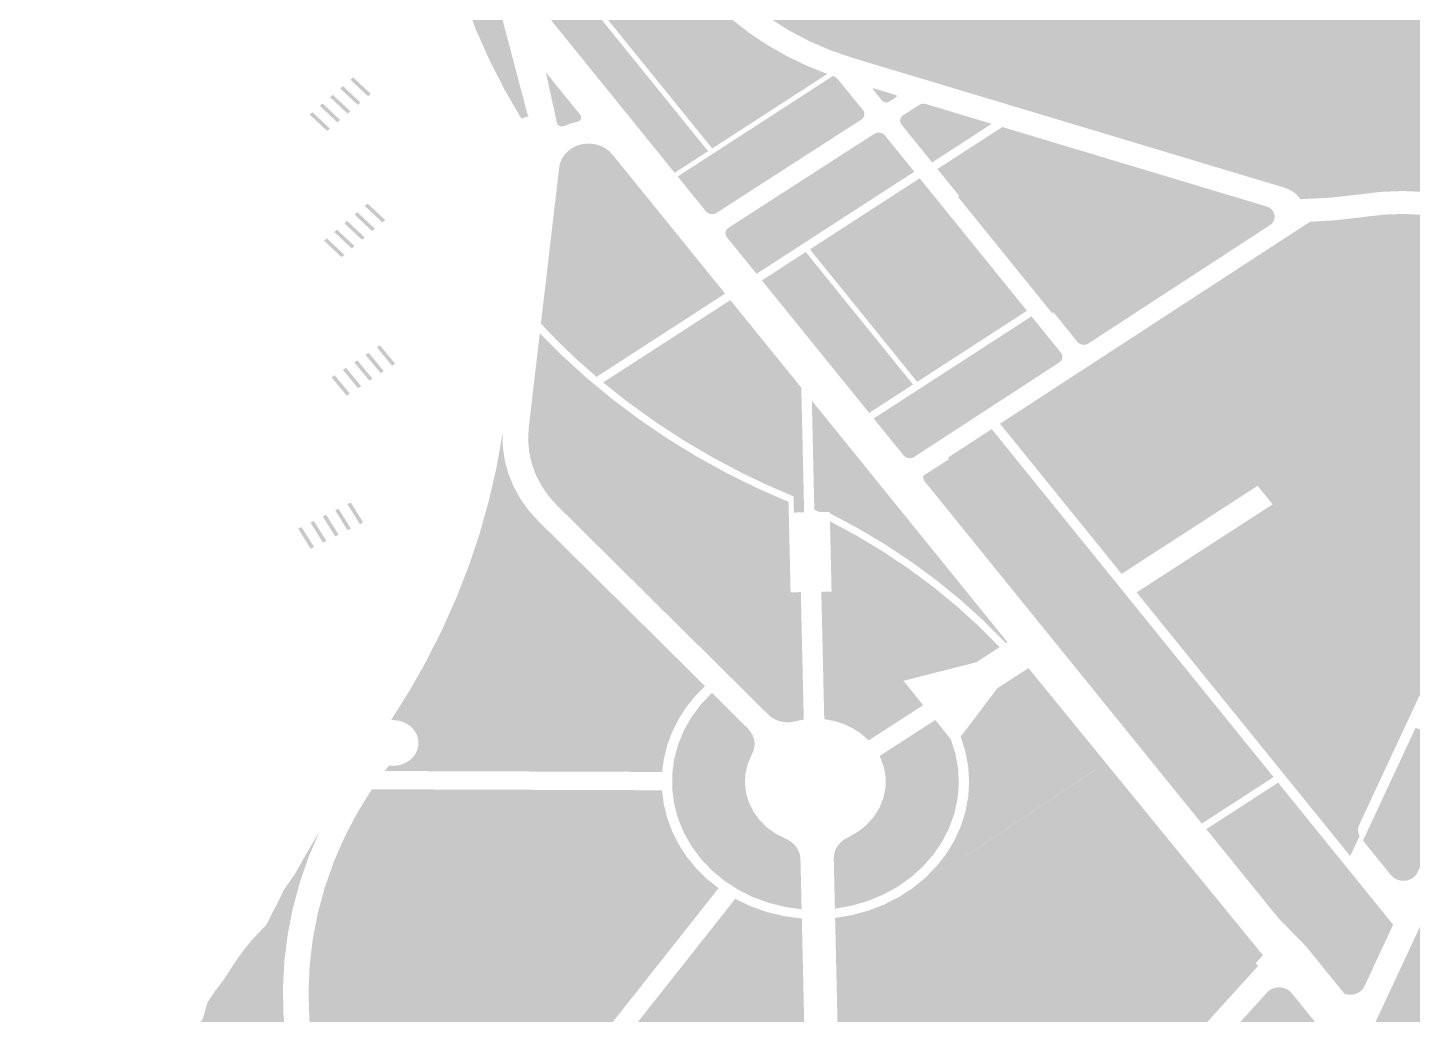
# Model space of a CAD drawing. Header units: inches. Extents: x 91.1916 to 91.2096, y 27.2156 to 27.2448.
# Drawn here: x 91.19458 to 91.20003, y 27.22575 to 27.22964 of the extents above; entities that cross this region are included whole.
import ezdxf

# ---------------------------------------------------------------- set-up
doc = ezdxf.new("R2010")
doc.units = ezdxf.units.IN
doc.header["$MEASUREMENT"] = 0

msp = doc.modelspace()

# ---------------------------------------------------------------- hatches: boundary and pattern name
for points in [[(91.1965519, 27.2292899), (91.1965231, 27.2292803), (91.196457, 27.2293935), (91.1963976, 27.2295097), (91.1963448, 27.2296284), (91.196299, 27.2297494), (91.1962602, 27.2298724), (91.1962285, 27.229997), (91.196204, 27.2301228), (91.1961868, 27.2302496), (91.1961871, 27.2303154), (91.1961803, 27.2303809), (91.1961665, 27.2304456), (91.1961459, 27.2305087), (91.1961186, 27.2305698), (91.1960849, 27.2306283), (91.1960471, 27.2306705), (91.1960141, 27.2307158), (91.1959864, 27.2307638), (91.1959642, 27.2308141), (91.1959478, 27.2308662), (91.1959373, 27.2309194), (91.1959294, 27.231007), (91.1959143, 27.2310939), (91.1958921, 27.2311796), (91.1958629, 27.2312636), (91.195827, 27.2313454), (91.1957844, 27.2314247), (91.1957355, 27.2315009), (91.1957142, 27.2315221), (91.195725, 27.2315354), (91.1958452, 27.231428), (91.195935, 27.2313582), (91.1959501, 27.2313472), (91.1960581, 27.2312747), (91.1960765, 27.2312635), (91.1960927, 27.2312498), (91.1961062, 27.231234), (91.1961168, 27.2312165), (91.1961241, 27.2311977), (91.1961279, 27.231178), (91.1964419, 27.2296947), (91.1965471, 27.2292968), (91.1965519, 27.2292899)], [(91.199578, 27.2291207), (91.1996334, 27.2291199), (91.1996886, 27.2291237), (91.1998503, 27.2291547), (91.200011, 27.2291894), (91.2000633, 27.2292097), (91.200114, 27.2292329), (91.2001629, 27.229259), (91.2002054, 27.2292782), (91.2002503, 27.2292922), (91.2002969, 27.229301), (91.2003443, 27.2293042), (91.2003549, 27.2293041), (91.200355, 27.2293041), (91.2003728, 27.2292977), (91.2004079, 27.2292783), (91.2004433, 27.2292607), (91.2004767, 27.2292396), (91.2004935, 27.2292276), (91.200517, 27.2292077), (91.2005383, 27.2291865), (91.2005619, 27.2291599), (91.2005853, 27.2291297), (91.200607, 27.2290957), (91.2006257, 27.2290636), (91.2006467, 27.2290251), (91.2006648, 27.2289909), (91.2006843, 27.2289555), (91.2007001, 27.2289274), (91.2007167, 27.2288974), (91.2007344, 27.2288661), (91.2007518, 27.2288366), (91.2007709, 27.2288052), (91.2007861, 27.2287786), (91.2007996, 27.2287553), (91.2008168, 27.2287248), (91.2008646, 27.228635), (91.200882, 27.2286049), (91.2009023, 27.2285724), (91.2009353, 27.2285105), (91.2009561, 27.228475), (91.2009758, 27.22844), (91.2009935, 27.2284088), (91.2010123, 27.2283682), (91.2010277, 27.2283282), (91.2010356, 27.2282945), (91.2010443, 27.2282632), (91.2010447, 27.2282512), (91.2010542, 27.2281956), (91.2010597, 27.2281611), (91.2010625, 27.2281181), (91.2010668, 27.2280691), (91.2010667, 27.2280156), (91.2010661, 27.2279695), (91.2010637, 27.2279293), (91.2010547, 27.2278843), (91.2010454, 27.2278481), (91.2010148, 27.2277918), (91.2010041, 27.227759), (91.2009879, 27.2277262), (91.2009787, 27.2276948), (91.2009474, 27.227607), (91.2009184, 27.2275395), (91.2008884, 27.2274715), (91.2008577, 27.227402), (91.2008281, 27.2273331), (91.2007938, 27.2272542), (91.2007638, 27.2271854), (91.2007333, 27.2271172), (91.2007041, 27.2270499), (91.2006769, 27.2269872), (91.2006577, 27.2269385), (91.2005959, 27.2267362), (91.2005902, 27.226711), (91.2005549, 27.2266134), (91.2005153, 27.2265178), (91.2004656, 27.2264059), (91.2004213, 27.2263028), (91.2003851, 27.2262161), (91.2003494, 27.2261242), (91.2003155, 27.2260133), (91.2002956, 27.225913), (91.2002701, 27.2257527), (91.2002513, 27.2256407), (91.2002346, 27.2255387), (91.2002156, 27.2254213), (91.2002088, 27.2252856), (91.1998973, 27.2256702), (91.1998919, 27.2256781), (91.1998882, 27.2256867), (91.1998861, 27.2256957), (91.1998858, 27.2257049), (91.1998873, 27.225714), (91.1998904, 27.2257228), (91.2008966, 27.2278802), (91.2009196, 27.2279537), (91.2009352, 27.2280287), (91.2009431, 27.2281046), (91.2009434, 27.2281808), (91.200936, 27.2282568), (91.2009211, 27.2283319), (91.2008987, 27.2284055), (91.2008689, 27.228477), (91.2008322, 27.2285458), (91.2007887, 27.2286113), (91.2007387, 27.2286732), (91.2006828, 27.2287308), (91.2006213, 27.2287836), (91.2005548, 27.2288313), (91.2004837, 27.2288735), (91.2004087, 27.2289099), (91.2003303, 27.22894), (91.2002493, 27.2289638), (91.2001662, 27.2289809), (91.2000817, 27.2289914), (91.1999964, 27.228995), (91.1999112, 27.2289917), (91.1998267, 27.2289817), (91.1997103, 27.2289686), (91.1995932, 27.2289627), (91.199584, 27.2289748), (91.1995729, 27.2289855), (91.1995602, 27.2289948), (91.1995462, 27.2290023), (91.1995311, 27.2290079), (91.1978278, 27.2295198), (91.1977415, 27.2295494), (91.1976583, 27.2295853), (91.1975786, 27.2296272), (91.1975032, 27.2296749), (91.1974324, 27.2297281), (91.1973669, 27.2297863), (91.197307, 27.2298492), (91.1972531, 27.2299163), (91.1972057, 27.2299872), (91.197165, 27.2300614), (91.1969336, 27.2305321), (91.1970113, 27.2305983), (91.1972574, 27.2300977), (91.19729, 27.2300376), (91.1973274, 27.2299799), (91.1973695, 27.2299247), (91.1974161, 27.2298726), (91.1974779, 27.2298138), (91.1975453, 27.2297602), (91.1976178, 27.2297122), (91.1976949, 27.2296702), (91.1977758, 27.2296345), (91.19786, 27.2296054), (91.1990111, 27.2292594), (91.1991305, 27.2292235), (91.1992416, 27.2291896), (91.1993544, 27.2291603), (91.1994685, 27.2291356), (91.1995228, 27.2291259), (91.199578, 27.2291207)], [(91.2007854, 27.2296743), (91.2008122, 27.2296263), (91.2008333, 27.2295884), (91.2008534, 27.2295516), (91.2008667, 27.2295285), (91.2008625, 27.2295289), (91.2008476, 27.2295343), (91.2008189, 27.2295516), (91.2007788, 27.2295735), (91.2007462, 27.2295977), (91.2006957, 27.2296292), (91.2006439, 27.2296559), (91.2006045, 27.2296701), (91.2005752, 27.2296684), (91.2005408, 27.229668), (91.2004489, 27.2296572), (91.200407, 27.2296421), (91.2003896, 27.229631), (91.2003742, 27.2296177), (91.200361, 27.2296026), (91.2003505, 27.229586), (91.2003427, 27.2295682), (91.2003287, 27.2295357), (91.2003225, 27.2295127), (91.200317, 27.2294889), (91.2003142, 27.2294311), (91.2003132, 27.2293978), (91.2003142, 27.2293874), (91.2003178, 27.2293691), (91.2003245, 27.2293515), (91.2003341, 27.2293351), (91.2003521, 27.2293092), (91.2003615, 27.229304), (91.200355, 27.2293041), (91.2003443, 27.2293042), (91.2002969, 27.229301), (91.2002503, 27.2292922), (91.2002054, 27.2292782), (91.2001629, 27.229259), (91.200114, 27.2292329), (91.2000633, 27.2292097), (91.200011, 27.2291894), (91.1998503, 27.2291547), (91.1996886, 27.2291237), (91.1996334, 27.2291199), (91.199578, 27.2291207), (91.1995228, 27.2291259), (91.1994685, 27.2291356), (91.1993544, 27.2291603), (91.1992416, 27.2291896), (91.1991305, 27.2292235), (91.1998939, 27.2302677), (91.1999187, 27.2302391), (91.1999483, 27.2302054), (91.1999808, 27.2301691), (91.2000146, 27.230132), (91.2000436, 27.2301), (91.2000755, 27.2300699), (91.2001063, 27.2300431), (91.2001497, 27.230011), (91.2001893, 27.2299854), (91.2002498, 27.2299542), (91.2002931, 27.2299358), (91.2003424, 27.2299139), (91.2004069, 27.2298901), (91.2004558, 27.2298731), (91.2005062, 27.2298563), (91.2005542, 27.2298409), (91.2006066, 27.2298225), (91.2006501, 27.2298023), (91.2006889, 27.2297794), (91.2007258, 27.2297475), (91.2007577, 27.2297132), (91.2007854, 27.2296743)], [(91.1977288, 27.2294564), (91.197275, 27.2291626), (91.1969789, 27.2295281), (91.1967921, 27.2297587), (91.1971161, 27.2299455), (91.1971536, 27.2298879), (91.197195, 27.2298324), (91.1972402, 27.2297793), (91.1972889, 27.2297287), (91.1973521, 27.2296716), (91.1974198, 27.2296188), (91.1974918, 27.2295706), (91.1975676, 27.2295273), (91.1976467, 27.2294892), (91.1977288, 27.2294564)], [(91.1969335, 27.2295535), (91.1970278, 27.229437), (91.1971344, 27.2293055), (91.1972587, 27.229152), (91.1971442, 27.2290779), (91.1970199, 27.2292314), (91.1969133, 27.2293629), (91.196819, 27.2294794), (91.1968018, 27.2294682), (91.1966383, 27.2296701), (91.1967751, 27.2297489), (91.1969335, 27.2295535)], [(91.1959292, 27.2293778), (91.1959181, 27.2293686), (91.1958489, 27.2294335), (91.19586, 27.2294426), (91.1959292, 27.2293778)], [(91.1966853, 27.2292494), (91.196682, 27.2292493), (91.1966786, 27.2292496), (91.1966754, 27.2292505), (91.1966723, 27.2292518), (91.1966696, 27.2292536), (91.1966672, 27.2292557), (91.1966652, 27.2292582), (91.1966638, 27.2292609), (91.1966629, 27.2292639), (91.1966194, 27.2294626), (91.1967543, 27.229296), (91.1967561, 27.2292935), (91.1967573, 27.2292908), (91.1967581, 27.2292878), (91.1967583, 27.2292849), (91.1967579, 27.2292819), (91.196757, 27.229279), (91.1967556, 27.2292763), (91.1967538, 27.2292739), (91.1967515, 27.2292717), (91.1967488, 27.2292699), (91.1967458, 27.2292686), (91.1967427, 27.2292676), (91.1967167, 27.2292608), (91.1966918, 27.2292512), (91.1966886, 27.2292501), (91.1966853, 27.2292494)], [(91.1971442, 27.2290779), (91.197127, 27.2290668), (91.1968018, 27.2294682), (91.196819, 27.2294794), (91.1969133, 27.2293629), (91.1970199, 27.2292314), (91.1971442, 27.2290779)], [(91.1978491, 27.2292963), (91.1977257, 27.2292164), (91.1977081, 27.2292381), (91.1976969, 27.2292519), (91.197532, 27.2291451), (91.197366, 27.2290377), (91.1973766, 27.2290245), (91.1973947, 27.2290022), (91.1972706, 27.2289218), (91.197156, 27.2290633), (91.1972801, 27.2291437), (91.1974461, 27.2292511), (91.1976111, 27.2293579), (91.1977345, 27.2294378), (91.1978491, 27.2292963)], [(91.1978623, 27.2292762), (91.1977407, 27.2291979), (91.1977257, 27.2292164), (91.1978491, 27.2292963), (91.1977345, 27.2294378), (91.197751, 27.2294485), (91.1977569, 27.2294458), (91.1977623, 27.2294424), (91.1977672, 27.2294384), (91.1977714, 27.2294338), (91.197869, 27.2293142), (91.1978715, 27.2293105), (91.1978734, 27.2293066), (91.1978745, 27.2293025), (91.1978749, 27.2292982), (91.1978745, 27.229294), (91.1978734, 27.2292898), (91.1978715, 27.2292859), (91.197869, 27.2292822), (91.1978659, 27.229279), (91.1978623, 27.2292762)], [(91.195889, 27.2293435), (91.1958779, 27.2293343), (91.1958087, 27.2293992), (91.1958198, 27.2294084), (91.195889, 27.2293435)], [(91.1979627, 27.2293439), (91.1979592, 27.2293439), (91.1979557, 27.2293444), (91.1979524, 27.2293454), (91.1979493, 27.2293469), (91.1979466, 27.2293489), (91.1979443, 27.2293513), (91.1979088, 27.2293951), (91.1979085, 27.2293955), (91.1979083, 27.2293959), (91.1979082, 27.2293964), (91.1979082, 27.2293968), (91.1979083, 27.2293973), (91.1979084, 27.2293977), (91.1979087, 27.2293981), (91.197909, 27.2293985), (91.1979093, 27.2293988), (91.1979098, 27.229399), (91.1979102, 27.2293992), (91.1979107, 27.2293994), (91.1979112, 27.2293994), (91.1979117, 27.2293994), (91.1979122, 27.2293993), (91.197999, 27.2293732), (91.1979998, 27.2293729), (91.1980005, 27.2293724), (91.1980011, 27.2293719), (91.1980017, 27.2293713), (91.1980021, 27.2293707), (91.1980023, 27.2293699), (91.1980025, 27.2293692), (91.1980024, 27.2293684), (91.1980023, 27.2293677), (91.198002, 27.229367), (91.1980016, 27.2293663), (91.198001, 27.2293657), (91.1980004, 27.2293652), (91.1979724, 27.2293472), (91.1979694, 27.2293456), (91.1979661, 27.2293445), (91.1979627, 27.2293439)], [(91.1958086, 27.229275), (91.1957975, 27.2292658), (91.1957283, 27.2293307), (91.1957395, 27.2293399), (91.1958086, 27.229275)], [(91.1958488, 27.2293093), (91.1958377, 27.2293001), (91.1957685, 27.229365), (91.1957796, 27.2293742), (91.1958488, 27.2293093)], [(91.1982561, 27.2291818), (91.1981416, 27.2291077), (91.1980213, 27.2292562), (91.1980188, 27.2292599), (91.198017, 27.2292638), (91.1980159, 27.229268), (91.1980155, 27.2292722), (91.1980159, 27.2292764), (91.198017, 27.2292806), (91.1980189, 27.2292845), (91.1980214, 27.2292881), (91.1980245, 27.2292913), (91.1980281, 27.2292941), (91.1980899, 27.2293339), (91.198094, 27.2293361), (91.1980984, 27.2293378), (91.1981031, 27.2293387), (91.1981079, 27.229339), (91.1981126, 27.2293387), (91.1981173, 27.2293376), (91.1981339, 27.2293326), (91.1981358, 27.2293304), (91.1982561, 27.2291818)], [(91.1983764, 27.2292597), (91.1982561, 27.2291818), (91.1981358, 27.2293304), (91.1981339, 27.2293326), (91.1983764, 27.2292597)], [(91.1957684, 27.2292408), (91.1957573, 27.2292316), (91.1956881, 27.2292965), (91.1956993, 27.2293057), (91.1957684, 27.2292408)], [(91.1980511, 27.2290579), (91.1974496, 27.2286686), (91.1973329, 27.2288127), (91.1973304, 27.2288164), (91.1973285, 27.2288204), (91.1973322, 27.2288228), (91.1974589, 27.2289048), (91.1976445, 27.229025), (91.1976446, 27.229025), (91.1976684, 27.2289956), (91.1976841, 27.2289762), (91.1978558, 27.2290874), (91.1978404, 27.2291064), (91.1978106, 27.2291432), (91.197923, 27.2292161), (91.1980511, 27.2290579)], [(91.1977081, 27.2292381), (91.1973766, 27.2290245), (91.197366, 27.2290377), (91.197532, 27.2291451), (91.1976969, 27.2292519), (91.1977081, 27.2292381)], [(91.1974093, 27.2289844), (91.1974092, 27.2289843), (91.1973947, 27.2290022), (91.1973766, 27.2290245), (91.1977081, 27.2292381), (91.1977257, 27.2292164), (91.1977407, 27.2291979), (91.1974093, 27.2289844)], [(91.1979522, 27.2292177), (91.1979557, 27.2292141), (91.1980715, 27.2290711), (91.1980511, 27.2290579), (91.197923, 27.2292161), (91.1978106, 27.2291432), (91.1978049, 27.2291503), (91.1979134, 27.2292202), (91.197918, 27.2292226), (91.1979229, 27.2292243), (91.1979281, 27.2292252), (91.1979333, 27.2292253), (91.1979386, 27.2292245), (91.1979435, 27.229223), (91.1979481, 27.2292207), (91.1979522, 27.2292177)], [(91.1993707, 27.2287936), (91.1988711, 27.2284682), (91.1988622, 27.2284792), (91.1987349, 27.2283962), (91.1986182, 27.2285403), (91.1986071, 27.2285331), (91.1982487, 27.2289756), (91.1982455, 27.2289794), (91.1982568, 27.2289867), (91.1981739, 27.2290891), (91.1983456, 27.2292002), (91.1984182, 27.2292472), (91.199297, 27.2289831), (91.1994594, 27.2289343), (91.1994667, 27.2289314), (91.1994734, 27.2289275), (91.1994793, 27.2289227), (91.1994842, 27.2289171), (91.1994879, 27.2289108), (91.1994904, 27.228904), (91.1994916, 27.228897), (91.1994915, 27.2288898), (91.19949, 27.2288828), (91.1994873, 27.2288761), (91.1994833, 27.2288699), (91.1994783, 27.2288644), (91.1994722, 27.2288598), (91.1993707, 27.2287936)], [(91.1972571, 27.2285462), (91.1971418, 27.2284715), (91.1970203, 27.2286231), (91.1968958, 27.2287768), (91.1967717, 27.22893), (91.1966683, 27.2290576), (91.196672, 27.229089), (91.1966758, 27.2291065), (91.1966829, 27.2291232), (91.196693, 27.2291386), (91.196706, 27.2291521), (91.1967214, 27.2291635), (91.1967387, 27.2291724), (91.1967575, 27.2291785), (91.1967772, 27.2291816), (91.1967971, 27.2291816), (91.1968168, 27.2291786), (91.1968356, 27.2291726), (91.196853, 27.2291639), (91.1968685, 27.2291526), (91.1968815, 27.2291391), (91.1969548, 27.2290486), (91.1969058, 27.2290168), (91.1968862, 27.2290041), (91.1970126, 27.228848), (91.1971371, 27.2286943), (91.1972571, 27.2285462)], [(91.1978404, 27.2291064), (91.1976684, 27.2289956), (91.1976446, 27.229025), (91.1976329, 27.2290395), (91.1978029, 27.229149), (91.1978049, 27.2291503), (91.1978106, 27.2291432), (91.1978404, 27.2291064)], [(91.1978558, 27.2290874), (91.1976841, 27.2289762), (91.1976684, 27.2289956), (91.1978404, 27.2291064), (91.1978558, 27.2290874)], [(91.1971418, 27.2284715), (91.196819, 27.2282626), (91.1967428, 27.2283297), (91.1966697, 27.2283996), (91.1965998, 27.228472), (91.1966683, 27.2290576), (91.1967717, 27.22893), (91.1968958, 27.2287768), (91.1970203, 27.2286231), (91.1971418, 27.2284715)], [(91.197156, 27.2290633), (91.1972706, 27.2289218), (91.1973947, 27.2290022), (91.1974092, 27.2289843), (91.1972922, 27.2289089), (91.1972877, 27.2289065), (91.1972828, 27.2289049), (91.1972776, 27.228904), (91.1972723, 27.2289039), (91.1972671, 27.2289046), (91.1972621, 27.2289062), (91.1972575, 27.2289085), (91.1972534, 27.2289115), (91.19725, 27.228915), (91.1971389, 27.2290522), (91.197156, 27.2290633)], [(91.1982568, 27.2289867), (91.1982455, 27.2289794), (91.1981626, 27.2290818), (91.1981739, 27.2290891), (91.1982568, 27.2289867)], [(91.1972767, 27.2285589), (91.1972571, 27.2285462), (91.1971371, 27.2286943), (91.1970126, 27.228848), (91.1968862, 27.2290041), (91.1969058, 27.2290168), (91.1972767, 27.2285589)], [(91.1973258, 27.2285907), (91.1972767, 27.2285589), (91.1969058, 27.2290168), (91.1969548, 27.2290486), (91.196963, 27.2290385), (91.1973258, 27.2285907)], [(91.1973322, 27.2288228), (91.1973285, 27.2288204), (91.1973275, 27.2288245), (91.1973271, 27.2288288), (91.1973275, 27.228833), (91.1973287, 27.2288371), (91.1973305, 27.228841), (91.197333, 27.2288446), (91.1973361, 27.2288478), (91.1973397, 27.2288505), (91.1976329, 27.2290395), (91.1976445, 27.229025), (91.1974589, 27.2289048), (91.1973322, 27.2288228)], [(91.1981966, 27.2288784), (91.1980814, 27.2288039), (91.1980399, 27.2288551), (91.1978683, 27.228744), (91.1978997, 27.2287052), (91.1977743, 27.2286239), (91.19766, 27.2287651), (91.1977854, 27.2288463), (91.197957, 27.2289574), (91.1980721, 27.2290319), (91.1981966, 27.2288784)], [(91.198217, 27.2288916), (91.1981966, 27.2288784), (91.1980721, 27.2290319), (91.1980721, 27.229032), (91.1980925, 27.2290452), (91.198217, 27.2288916)], [(91.1986632, 27.2285697), (91.198652, 27.2285624), (91.1982905, 27.2290085), (91.1983018, 27.2290158), (91.1984319, 27.2288552), (91.198556, 27.2287021), (91.1986632, 27.2285697)], [(91.1959859, 27.2288806), (91.1959748, 27.2288714), (91.1959056, 27.2289363), (91.1959167, 27.2289455), (91.1959859, 27.2288806)], [(91.1982487, 27.2289756), (91.1986071, 27.2285331), (91.1986182, 27.2285403), (91.1987349, 27.2283962), (91.1988622, 27.2284792), (91.1988711, 27.2284682), (91.1987573, 27.228394), (91.1987532, 27.2283918), (91.1987488, 27.2283902), (91.1987442, 27.2283892), (91.1987394, 27.2283888), (91.1987347, 27.2283892), (91.1987301, 27.2283902), (91.1987257, 27.2283918), (91.1987216, 27.228394), (91.198718, 27.2283968), (91.1987149, 27.2284), (91.1986201, 27.228517), (91.1986148, 27.2285135), (91.1982434, 27.2289721), (91.1982487, 27.2289756)], [(91.1959457, 27.2288464), (91.1959346, 27.2288372), (91.1958654, 27.2289021), (91.1958765, 27.2289113), (91.1959457, 27.2288464)], [(91.198217, 27.2288916), (91.1983913, 27.2286763), (91.1983709, 27.2286631), (91.1982558, 27.2285886), (91.1982869, 27.2285502), (91.1981072, 27.2284338), (91.1980779, 27.22847), (91.1979629, 27.2283909), (91.1977743, 27.2286239), (91.1978997, 27.2287052), (91.1978683, 27.228744), (91.1980399, 27.2288551), (91.1980814, 27.2288039), (91.1981966, 27.2288784), (91.198217, 27.2288916)], [(91.1958653, 27.2287779), (91.1958542, 27.2287687), (91.195785, 27.2288336), (91.1957961, 27.2288428), (91.1958653, 27.2287779)], [(91.1959055, 27.2288121), (91.1958944, 27.2288029), (91.1958252, 27.2288678), (91.1958363, 27.228877), (91.1959055, 27.2288121)], [(91.1958251, 27.2287436), (91.195814, 27.2287344), (91.1957448, 27.2287993), (91.1957559, 27.2288085), (91.1958251, 27.2287436)], [(91.1977276, 27.2286508), (91.1978518, 27.2284973), (91.1979756, 27.2283444), (91.1980663, 27.2282323), (91.1979076, 27.2281295), (91.1978168, 27.2282417), (91.1978168, 27.2282417), (91.1978291, 27.2282497), (91.1978478, 27.2282617), (91.1978603, 27.2282698), (91.1978603, 27.2282698), (91.1977373, 27.2284232), (91.1976131, 27.2285767), (91.1975997, 27.228568), (91.1975596, 27.2285421), (91.1974754, 27.2286457), (91.1976436, 27.2287546), (91.1977276, 27.2286508)], [(91.1985155, 27.2285231), (91.1984951, 27.2285098), (91.1983709, 27.2286631), (91.1983913, 27.2286763), (91.1985155, 27.2285231)], [(91.2005795, 27.2279307), (91.1999587, 27.2275288), (91.1993268, 27.2283089), (91.1999476, 27.2287107), (91.2005795, 27.2279307)], [(91.1975596, 27.2285421), (91.1975547, 27.2285389), (91.1974706, 27.2286427), (91.1974754, 27.2286457), (91.1975596, 27.2285421)], [(91.19838, 27.2284353), (91.1982002, 27.2283189), (91.1980827, 27.2282429), (91.1979629, 27.2283909), (91.1980779, 27.22847), (91.1981072, 27.2284338), (91.1982869, 27.2285502), (91.1982558, 27.2285886), (91.1983709, 27.2286631), (91.1984951, 27.2285098), (91.19838, 27.2284353)], [(91.1974294, 27.2284627), (91.197418, 27.2284553), (91.1973351, 27.2285577), (91.1973465, 27.2285651), (91.1974294, 27.2284627)], [(91.1978168, 27.2282417), (91.1978028, 27.2282326), (91.1975547, 27.2285389), (91.1975596, 27.2285421), (91.1975997, 27.228568), (91.1978478, 27.2282617), (91.1978291, 27.2282497), (91.1978168, 27.2282417), (91.1978168, 27.2282417)], [(91.1978603, 27.2282698), (91.1978478, 27.2282617), (91.1975997, 27.228568), (91.1976131, 27.2285767), (91.1977373, 27.2284232), (91.1978603, 27.2282698)], [(91.197418, 27.2284553), (91.1972462, 27.2283442), (91.1971635, 27.2284466), (91.1973351, 27.2285577), (91.197418, 27.2284553)], [(91.1976303, 27.2280323), (91.1973972, 27.2278814), (91.1972793, 27.2279436), (91.1971649, 27.2280107), (91.1970543, 27.2280827), (91.1969476, 27.2281594), (91.1968452, 27.2282405), (91.1971635, 27.2284466), (91.1972462, 27.2283442), (91.197418, 27.2284553), (91.1974294, 27.2284627), (91.197626, 27.2282201), (91.1976303, 27.2280323)], [(91.1986354, 27.2283366), (91.1985183, 27.2282608), (91.1984947, 27.22829), (91.1984787, 27.2283098), (91.198307, 27.2281987), (91.1981323, 27.2280855), (91.198149, 27.2280648), (91.1981643, 27.2280459), (91.1980403, 27.2279656), (91.1979254, 27.2281076), (91.1980494, 27.2281879), (91.1982242, 27.228301), (91.1983958, 27.2284121), (91.1985129, 27.2284879), (91.1986354, 27.2283366)], [(91.198643, 27.2283196), (91.1985302, 27.2282461), (91.1985183, 27.2282609), (91.1986354, 27.2283366), (91.1985129, 27.2284879), (91.1985333, 27.2285011), (91.1986497, 27.2283574), (91.1986524, 27.2283533), (91.1986543, 27.2283489), (91.1986553, 27.2283443), (91.1986554, 27.2283396), (91.1986546, 27.228335), (91.1986529, 27.2283305), (91.1986503, 27.2283264), (91.198647, 27.2283227), (91.198643, 27.2283196)], [(91.1975757, 27.2277698), (91.1975784, 27.227651), (91.1974408, 27.2277134), (91.1973063, 27.2277811), (91.1971752, 27.227854), (91.1970477, 27.2279317), (91.196924, 27.2280143), (91.1968045, 27.2281016), (91.1966892, 27.2281933), (91.1965784, 27.2282894), (91.1965954, 27.2284347), (91.196687, 27.2283432), (91.1967834, 27.2282556), (91.1968844, 27.2281723), (91.1969897, 27.2280935), (91.1970991, 27.2280192), (91.1972123, 27.2279496), (91.1973292, 27.227885), (91.1974494, 27.2278255), (91.1975726, 27.2277712), (91.1975757, 27.2277698)], [(91.1993062, 27.2279795), (91.1987701, 27.2276325), (91.1985227, 27.2279379), (91.1984092, 27.228078), (91.1989441, 27.2284264), (91.1993062, 27.2279795)], [(91.1959805, 27.2282851), (91.1959682, 27.2282772), (91.1959087, 27.2283493), (91.195921, 27.2283572), (91.1959805, 27.2282851)], [(91.1960252, 27.2283145), (91.1960129, 27.2283067), (91.1959533, 27.2283788), (91.1959657, 27.2283867), (91.1960252, 27.2283145)], [(91.1958912, 27.2282261), (91.1958789, 27.2282182), (91.1958193, 27.2282904), (91.1958316, 27.2282982), (91.1958912, 27.2282261)], [(91.1959358, 27.2282556), (91.1959235, 27.2282477), (91.195864, 27.2283198), (91.1958763, 27.2283277), (91.1959358, 27.2282556)], [(91.1975784, 27.227651), (91.1975839, 27.2274136), (91.1976242, 27.2274143), (91.1976357, 27.2269123), (91.197601, 27.226905), (91.1975851, 27.2269019), (91.1975688, 27.2269012), (91.1975526, 27.2269028), (91.1975369, 27.2269067), (91.1975222, 27.2269128), (91.1975087, 27.2269209), (91.1974968, 27.2269309), (91.1966641, 27.2277551), (91.196631, 27.2277919), (91.196603, 27.2278319), (91.1965805, 27.2278747), (91.196564, 27.2279195), (91.1965536, 27.2279658), (91.1965494, 27.2280129), (91.1965516, 27.2280601), (91.1965784, 27.2282894), (91.1966892, 27.2281933), (91.1968045, 27.2281016), (91.196924, 27.2280143), (91.1970477, 27.2279317), (91.1971752, 27.227854), (91.1973063, 27.2277811), (91.1974408, 27.2277134), (91.1975784, 27.227651)], [(91.1984947, 27.22829), (91.198149, 27.2280648), (91.1981323, 27.2280855), (91.198307, 27.2281987), (91.1984787, 27.2283098), (91.1984947, 27.22829)], [(91.1985302, 27.2282461), (91.1981845, 27.228021), (91.1981643, 27.2280459), (91.198149, 27.2280648), (91.1984947, 27.22829), (91.1985183, 27.2282609), (91.1985302, 27.2282461)], [(91.1958465, 27.2281966), (91.1958342, 27.2281888), (91.1957746, 27.2282609), (91.195787, 27.2282688), (91.1958465, 27.2281966)], [(91.1979076, 27.2281295), (91.1978936, 27.2281205), (91.1978028, 27.2282326), (91.1978168, 27.2282417), (91.1979076, 27.2281295)], [(91.1976676, 27.2281688), (91.1984384, 27.2272172), (91.1984327, 27.2272135), (91.1983466, 27.2272997), (91.1982558, 27.2273818), (91.1981604, 27.2274597), (91.1980606, 27.2275331), (91.1979569, 27.227602), (91.1978493, 27.227666), (91.1977383, 27.227725), (91.1977382, 27.2277305), (91.1976973, 27.2277298), (91.1976774, 27.2277393), (91.1976676, 27.2281688)], [(91.1979254, 27.2281076), (91.1980403, 27.2279656), (91.1981643, 27.2280459), (91.1981845, 27.228021), (91.1980714, 27.2279473), (91.1980674, 27.2279451), (91.198063, 27.2279434), (91.1980584, 27.2279424), (91.1980536, 27.2279421), (91.1980489, 27.2279424), (91.1980442, 27.2279434), (91.1980398, 27.2279451), (91.1980358, 27.2279473), (91.1980322, 27.2279501), (91.1980291, 27.2279533), (91.1979114, 27.2280985), (91.1979254, 27.2281076)], [(91.1970848, 27.2267594), (91.1970775, 27.2267057), (91.1959846, 27.2267093), (91.1960009, 27.2267306), (91.1960182, 27.2267296), (91.1960355, 27.2267312), (91.1960522, 27.2267355), (91.1960679, 27.2267423), (91.196082, 27.2267514), (91.1960941, 27.2267624), (91.196104, 27.2267752), (91.1961112, 27.2267894), (91.1961157, 27.2268044), (91.1961171, 27.2268198), (91.1961158, 27.2268346), (91.1961118, 27.2268489), (91.1961051, 27.2268625), (91.1960962, 27.2268749), (91.196085, 27.2268859), (91.196072, 27.226895), (91.1960575, 27.2269022), (91.1960419, 27.2269071), (91.1960256, 27.2269097), (91.1960091, 27.2269098), (91.1960825, 27.2270267), (91.1961501, 27.2271463), (91.1962116, 27.2272685), (91.1962671, 27.227393), (91.1963163, 27.2275196), (91.1963591, 27.227648), (91.1963955, 27.227778), (91.1964255, 27.2279093), (91.1964488, 27.2280417), (91.1964497, 27.2279877), (91.1964572, 27.227934), (91.1964714, 27.2278815), (91.1964919, 27.2278307), (91.1965187, 27.2277822), (91.1965512, 27.2277366), (91.1965892, 27.2276946), (91.1972466, 27.2270442), (91.1972068, 27.2270036), (91.1971717, 27.2269596), (91.1971416, 27.2269127), (91.197117, 27.2268634), (91.197098, 27.2268121), (91.1970848, 27.2267594)], [(91.1976372, 27.2277287), (91.1975969, 27.2277279), (91.1975954, 27.2277916), (91.1974953, 27.2278348), (91.1973972, 27.2278814), (91.1976303, 27.2280323), (91.1976372, 27.2277287)], [(91.1987113, 27.2274496), (91.1985314, 27.2273332), (91.1984485, 27.2274355), (91.1982272, 27.2277087), (91.198112, 27.227851), (91.1981093, 27.227855), (91.1981074, 27.2278594), (91.1981064, 27.227864), (91.1981063, 27.2278686), (91.1981071, 27.2278733), (91.1982087, 27.2279384), (91.1982039, 27.2279443), (91.1983766, 27.2280567), (91.1985107, 27.2278911), (91.1987315, 27.2276186), (91.1986285, 27.227552), (91.1987113, 27.2274496)], [(91.1994246, 27.2278333), (91.1988885, 27.2274863), (91.1987701, 27.2276325), (91.1993062, 27.2279795), (91.1994246, 27.2278333)], [(91.1958509, 27.2276648), (91.1958375, 27.2276584), (91.1957887, 27.2277367), (91.195802, 27.2277431), (91.1958509, 27.2276648)], [(91.1958993, 27.227689), (91.195886, 27.2276826), (91.1958371, 27.2277609), (91.1958505, 27.2277673), (91.1958993, 27.227689)], [(91.1996022, 27.2276141), (91.1990661, 27.227267), (91.1989477, 27.2274132), (91.1994838, 27.2277602), (91.1996022, 27.2276141)], [(91.1957539, 27.2276164), (91.1957406, 27.22761), (91.1956917, 27.2276883), (91.195705, 27.2276947), (91.1957539, 27.2276164)], [(91.1958024, 27.2276406), (91.195789, 27.2276342), (91.1957402, 27.2277125), (91.1957535, 27.2277189), (91.1958024, 27.2276406)], [(91.1983157, 27.2271378), (91.1982956, 27.2271327), (91.1982336, 27.2272122), (91.1981652, 27.2272874), (91.1980908, 27.2273579), (91.1980108, 27.2274233), (91.1979256, 27.2274833), (91.1978356, 27.2275375), (91.1977415, 27.2275855), (91.197739, 27.2276935), (91.1978458, 27.2276359), (91.1979493, 27.2275736), (91.1980492, 27.2275067), (91.1981453, 27.2274355), (91.1982373, 27.2273601), (91.1983249, 27.2272808), (91.1984081, 27.2271976), (91.1983157, 27.2271378)], [(91.1957054, 27.2275922), (91.1956921, 27.2275858), (91.1956432, 27.2276641), (91.1956565, 27.2276705), (91.1957054, 27.2275922)], [(91.1981065, 27.2269689), (91.1978915, 27.2268297), (91.1978628, 27.2268554), (91.1978302, 27.226877), (91.1977944, 27.2268942), (91.1977562, 27.2269065), (91.1977165, 27.2269137), (91.1977082, 27.2272768), (91.197705, 27.2274158), (91.1977453, 27.2274165), (91.1977415, 27.2275855), (91.1978356, 27.2275375), (91.1979256, 27.2274833), (91.1980108, 27.2274233), (91.1980908, 27.2273579), (91.1981652, 27.2272874), (91.1982336, 27.2272122), (91.1982956, 27.2271327), (91.1980288, 27.2270649), (91.1981065, 27.2269689)], [(91.1989565, 27.2273409), (91.1986736, 27.2271577), (91.1985314, 27.2273332), (91.1987114, 27.2274495), (91.1987113, 27.2274496), (91.1986285, 27.227552), (91.1987315, 27.2276186), (91.1989565, 27.2273409)], [(91.1998264, 27.2264532), (91.1997895, 27.2263741), (91.1990661, 27.227267), (91.1996022, 27.2276141), (91.2000742, 27.2270315), (91.1998251, 27.2264974), (91.199822, 27.2264887), (91.1998205, 27.2264797), (91.1998208, 27.2264706), (91.1998227, 27.2264617), (91.1998264, 27.2264532)], [(91.1994875, 27.2266854), (91.1992046, 27.2265022), (91.1986736, 27.2271577), (91.1989565, 27.2273409), (91.1994875, 27.2266854)], [(91.198255, 27.2263603), (91.1977616, 27.2260308), (91.1977593, 27.2261305), (91.1978254, 27.2261414), (91.1978897, 27.2261588), (91.1979514, 27.2261825), (91.1980098, 27.2262122), (91.1980642, 27.2262474), (91.1981139, 27.2262878), (91.1981583, 27.2263329), (91.1981968, 27.2263821), (91.198229, 27.2264349), (91.1982544, 27.2264905), (91.1982728, 27.2265482), (91.1982839, 27.2266074), (91.1982876, 27.2266674), (91.1982838, 27.2267274), (91.1982726, 27.2267866), (91.1982542, 27.2268443), (91.1983986, 27.2270354), (91.1984755, 27.2270852), (91.1987842, 27.2267136), (91.198255, 27.2263603)], [(91.1994454, 27.2259834), (91.199417, 27.2259519), (91.1987846, 27.2267131), (91.1987842, 27.2267136), (91.1984755, 27.2270852), (91.1985213, 27.2271149), (91.1994454, 27.2259834)], [(91.1976227, 27.2263625), (91.1976273, 27.2261645), (91.1975615, 27.2261737), (91.1974974, 27.2261898), (91.1974358, 27.2262124), (91.1973777, 27.2262414), (91.1973237, 27.2262764), (91.1972748, 27.2263167), (91.1972315, 27.2263619), (91.1971944, 27.2264113), (91.1971641, 27.2264643), (91.1971409, 27.2265201), (91.1971253, 27.226578), (91.1971174, 27.2266371), (91.1971173, 27.2266966), (91.197125, 27.2267557), (91.1971405, 27.2268136), (91.1971635, 27.2268695), (91.1971936, 27.2269226), (91.1972306, 27.2269721), (91.1972737, 27.2270174), (91.197416, 27.2268763), (91.1974263, 27.2268641), (91.1974342, 27.2268505), (91.1974395, 27.2268359), (91.1974419, 27.2268208), (91.1974414, 27.2268055), (91.197438, 27.2267905), (91.1974318, 27.2267762), (91.1974157, 27.2267396), (91.1974063, 27.2267011), (91.1974039, 27.2266617), (91.1974084, 27.2266225), (91.1974198, 27.2265845), (91.1974378, 27.2265485), (91.1974619, 27.2265156), (91.1974916, 27.2264864), (91.197526, 27.2264619), (91.1975644, 27.2264425), (91.1975784, 27.2264354), (91.1975909, 27.2264264), (91.1976017, 27.2264158), (91.1976105, 27.2264038), (91.197617, 27.2263906), (91.1976211, 27.2263768), (91.1976227, 27.2263625)], [(91.197824, 27.2261784), (91.1977585, 27.2261668), (91.197754, 27.2263649), (91.1977549, 27.2263792), (91.1977584, 27.2263932), (91.1977643, 27.2264066), (91.1977725, 27.2264189), (91.1977828, 27.2264299), (91.197795, 27.2264394), (91.1978086, 27.2264469), (91.1978482, 27.2264691), (91.197883, 27.2264969), (91.1979121, 27.2265295), (91.1979347, 27.226566), (91.1979502, 27.2266053), (91.197958, 27.2266465), (91.1979581, 27.2266882), (91.1979503, 27.2267293), (91.1979349, 27.2267687), (91.1981539, 27.2269105), (91.1982152, 27.2268348), (91.1982335, 27.2267774), (91.1982442, 27.2267185), (91.198247, 27.2266589), (91.1982419, 27.2265994), (91.198229, 27.2265409), (91.1982085, 27.2264841), (91.1981806, 27.2264299), (91.1981458, 27.226379), (91.1981045, 27.2263321), (91.1980574, 27.2262899), (91.198005, 27.2262529), (91.1979481, 27.2262218), (91.1978874, 27.2261968), (91.197824, 27.2261784)], [(91.2000091, 27.2262775), (91.199999, 27.2262767), (91.1999895, 27.2262774), (91.1999803, 27.2262794), (91.1999715, 27.2262826), (91.1999634, 27.2262871), (91.1999561, 27.2262926), (91.1999499, 27.2262991), (91.1998398, 27.2264351), (91.2000471, 27.2268795), (91.20028, 27.2267927), (91.2000549, 27.22631), (91.2000502, 27.226302), (91.2000441, 27.2262947), (91.2000367, 27.2262885), (91.2000283, 27.2262835), (91.200019, 27.2262797), (91.2000091, 27.2262775)], [(91.197816, 27.2241692), (91.1978143, 27.224169), (91.1978125, 27.2241691), (91.1978108, 27.2241695), (91.1978092, 27.2241701), (91.1978077, 27.224171), (91.1978065, 27.2241721), (91.1978054, 27.2241734), (91.1978047, 27.2241748), (91.1978042, 27.2241763), (91.197804, 27.2241778), (91.1977616, 27.2260308), (91.198255, 27.2263603), (91.1987846, 27.2267131), (91.199417, 27.2259519), (91.1994259, 27.2259411), (91.1994212, 27.2259352), (91.1978219, 27.2241723), (91.1978207, 27.2241712), (91.1978193, 27.2241703), (91.1978177, 27.2241696), (91.197816, 27.2241692)], [(91.1997975, 27.225828), (91.199787, 27.2258276), (91.1997766, 27.2258288), (91.1997665, 27.2258316), (91.1996156, 27.2260179), (91.1995065, 27.2261295), (91.1992223, 27.2264803), (91.1995052, 27.2266635), (91.1999587, 27.2261037), (91.1998454, 27.2258608), (91.1998405, 27.2258525), (91.1998341, 27.2258451), (91.1998264, 27.2258387), (91.1998175, 27.2258337), (91.1998078, 27.2258301), (91.1997975, 27.225828)], [(91.1972998, 27.2262473), (91.196136, 27.2247757), (91.1960602, 27.2248564), (91.1959905, 27.2249414), (91.1959273, 27.2250304), (91.195871, 27.2251229), (91.1958217, 27.2252186), (91.1957796, 27.2253171), (91.195745, 27.2254178), (91.1957181, 27.2255204), (91.1956988, 27.2256244), (91.1956874, 27.2257292), (91.1956839, 27.2258346), (91.1956882, 27.2259399), (91.1957004, 27.2260447), (91.1957204, 27.2261485), (91.1957482, 27.2262509), (91.1957835, 27.2263515), (91.1958263, 27.2264496), (91.1958763, 27.2265451), (91.1959334, 27.2266373), (91.1970772, 27.2266335), (91.1970843, 27.226578), (91.1970978, 27.2265235), (91.1971175, 27.2264705), (91.1971432, 27.2264196), (91.1971747, 27.2263713), (91.1972115, 27.2263262), (91.1972534, 27.2262847), (91.1972998, 27.2262473)], [(91.1960763, 27.2247002), (91.1952079, 27.2236022), (91.1951263, 27.2237141), (91.1950498, 27.2238288), (91.1949784, 27.2239461), (91.1949123, 27.2240659), (91.1948515, 27.224188), (91.1947962, 27.2243121), (91.1947997, 27.2243206), (91.1948016, 27.2243295), (91.1948017, 27.2243386), (91.1948002, 27.2243476), (91.194797, 27.2243562), (91.1947922, 27.2243643), (91.194786, 27.2243715), (91.1947785, 27.2243776), (91.19477, 27.2243826), (91.1947607, 27.2243862), (91.1947508, 27.2243884), (91.1947407, 27.2243891), (91.1946938, 27.2245045), (91.1946539, 27.2246219), (91.1946211, 27.2247412), (91.1945954, 27.2248618), (91.1945771, 27.2249835), (91.1945779, 27.2249845), (91.1946277, 27.2250317), (91.1946762, 27.2250884), (91.194736, 27.225146), (91.1947785, 27.2251947), (91.1948294, 27.2252492), (91.1948604, 27.2252856), (91.1949961, 27.2253958), (91.1951036, 27.2254915), (91.1951664, 27.2255919), (91.1952163, 27.2256513), (91.1952667, 27.2257319), (91.195286, 27.2257976), (91.1952942, 27.2258106), (91.1953155, 27.2258426), (91.1953515, 27.2258894), (91.1953863, 27.2259441), (91.1954088, 27.2259768), (91.1954336, 27.2260096), (91.1954586, 27.2260409), (91.195518, 27.2261041), (91.1955682, 27.2262017), (91.1955879, 27.2262429), (91.1956298, 27.2263029), (91.195674, 27.2263811), (91.1957277, 27.2264723), (91.1956855, 27.2263737), (91.1956504, 27.2262728), (91.1956225, 27.2261702), (91.195602, 27.2260663), (91.1955888, 27.2259613), (91.1955832, 27.2258559), (91.195585, 27.2257503), (91.1955943, 27.225645), (91.195611, 27.2255405), (91.1956352, 27.2254372), (91.1956666, 27.2253354), (91.1957052, 27.2252356), (91.1957508, 27.2251382), (91.1958031, 27.2250435), (91.1958622, 27.2249521), (91.1959275, 27.2248641), (91.195999, 27.2247801), (91.1960763, 27.2247002)], [(91.1972937, 27.2234671), (91.1972617, 27.2234669), (91.1972152, 27.223472), (91.1971684, 27.2234725), (91.1971601, 27.2234729), (91.1971519, 27.2234744), (91.1971441, 27.2234771), (91.1971369, 27.2234808), (91.1971304, 27.2234855), (91.1971249, 27.2234911), (91.1971204, 27.2234974), (91.1971171, 27.2235042), (91.1971151, 27.2235115), (91.1971022, 27.2236039), (91.1970824, 27.2236954), (91.1970558, 27.2237855), (91.1970225, 27.2238738), (91.1969827, 27.2239599), (91.1969365, 27.2240434), (91.1968842, 27.224124), (91.1968259, 27.2242012), (91.196762, 27.2242748), (91.1966927, 27.2243444), (91.1966184, 27.2244097), (91.1965393, 27.2244705), (91.1964559, 27.2245263), (91.1963634, 27.2245864), (91.1962755, 27.2246518), (91.1961926, 27.2247222), (91.1973657, 27.2262056), (91.1974271, 27.2261762), (91.1974919, 27.2261533), (91.1975592, 27.2261372), (91.1976281, 27.2261282), (91.1976734, 27.2241495), (91.197673, 27.2241449), (91.1976718, 27.2241404), (91.1976698, 27.2241362), (91.197667, 27.2241324), (91.1976636, 27.224129), (91.1976595, 27.2241262), (91.1976403, 27.2241131), (91.1976237, 27.2240974), (91.1976101, 27.2240796), (91.1975999, 27.2240601), (91.1975932, 27.2240394), (91.1975904, 27.224018), (91.1975913, 27.2239964), (91.1975962, 27.2239753), (91.1976047, 27.2239551), (91.1976167, 27.2239364), (91.1976319, 27.2239196), (91.1976499, 27.2239053), (91.1976605, 27.2238967), (91.1976695, 27.2238866), (91.1976764, 27.2238754), (91.1976811, 27.2238632), (91.1976835, 27.2238506), (91.1976835, 27.2238377), (91.1976811, 27.2238251), (91.1976764, 27.223813), (91.1976694, 27.2238017), (91.1976247, 27.2237415), (91.1975714, 27.2236764), (91.1974335, 27.2235292), (91.1974104, 27.2235094), (91.1973843, 27.223493), (91.1973557, 27.2234803), (91.1973253, 27.2234716), (91.1972937, 27.2234671)], [(91.1994967, 27.2259108), (91.1998284, 27.2255013), (91.1998235, 27.2255024), (91.1998184, 27.2255027), (91.1998133, 27.2255023), (91.1998084, 27.2255011), (91.1998038, 27.2254991), (91.1997996, 27.2254965), (91.1997961, 27.2254932), (91.1997932, 27.2254895), (91.199791, 27.2254854), (91.1997588, 27.2254057), (91.1997201, 27.2253283), (91.1996749, 27.2252538), (91.1996237, 27.2251825), (91.1995666, 27.2251149), (91.199504, 27.2250513), (91.1994362, 27.224992), (91.1993636, 27.2249375), (91.1992867, 27.2248879), (91.1992059, 27.2248437), (91.1991215, 27.224805), (91.1990342, 27.2247721), (91.1989911, 27.2247599), (91.1989504, 27.2247424), (91.1989129, 27.2247199), (91.1988794, 27.2246928), (91.1988506, 27.2246617), (91.198827, 27.2246272), (91.1988092, 27.2245901), (91.1987975, 27.2245511), (91.1987922, 27.224511), (91.1987895, 27.2244228), (91.1987794, 27.224335), (91.1987619, 27.2242482), (91.1987373, 27.2241628), (91.1987055, 27.2240793), (91.1986668, 27.2239981), (91.1986214, 27.2239198), (91.1985695, 27.2238447), (91.1985115, 27.2237733), (91.1984477, 27.223706), (91.198411, 27.2236826), (91.1983705, 27.2236645), (91.1983275, 27.2236523), (91.1982828, 27.2236462), (91.1982377, 27.2236464), (91.1981931, 27.2236528), (91.1981501, 27.2236654), (91.1981099, 27.2236838), (91.1980735, 27.2236972), (91.1980353, 27.223706), (91.1979962, 27.2237099), (91.1979568, 27.2237089), (91.197918, 27.223703), (91.1978546, 27.2236921), (91.1978511, 27.2236912), (91.1978283, 27.2236851), (91.1977927, 27.2236757), (91.1977858, 27.2236731), (91.1977602, 27.2236638), (91.197733, 27.2236538), (91.1977228, 27.223649), (91.1976975, 27.223637), (91.1976761, 27.2236268), (91.1976627, 27.2236188), (91.1976391, 27.2236047), (91.1976224, 27.2235947), (91.1976061, 27.2235827), (91.1975851, 27.2235673), (91.1975726, 27.2235581), (91.1975533, 27.2235407), (91.197536, 27.2235252), (91.1975271, 27.2235172), (91.197646, 27.2236453), (91.197691, 27.2237002), (91.1978605, 27.2239283), (91.1978739, 27.2239461), (91.197884, 27.2239655), (91.1978906, 27.2239861), (91.1978934, 27.2240074), (91.1978925, 27.2240288), (91.1978878, 27.2240498), (91.1978851, 27.2240618), (91.1978846, 27.2240741), (91.1978862, 27.2240862), (91.19789, 27.224098), (91.1978959, 27.2241091), (91.1979036, 27.2241192), (91.199462, 27.2258369), (91.199469, 27.2258434), (91.199477, 27.2258487), (91.199486, 27.2258529), (91.1994956, 27.2258556), (91.1995056, 27.2258568), (91.1995157, 27.2258566), (91.1995256, 27.2258548), (91.199535, 27.2258517), (91.1995438, 27.2258471), (91.1995515, 27.2258414), (91.1995581, 27.2258345), (91.1994967, 27.2259108)]]:
    msp.add_hatch(color=256).paths.add_polyline_path(points, flags=0)
h = msp.add_hatch(color=256)
h.paths.add_polyline_path([(91.1998566, 27.230313), (91.1998857, 27.2302773), (91.1998939, 27.2302677), (91.1991305, 27.2292235), (91.1990111, 27.2292594), (91.19786, 27.2296054), (91.1977758, 27.2296345), (91.1976949, 27.2296702), (91.1976178, 27.2297122), (91.1975453, 27.2297602), (91.1974779, 27.2298138), (91.1974161, 27.2298726), (91.1986618, 27.2309453), (91.1984723, 27.2311733), (91.1984512, 27.2312128), (91.1983966, 27.2313312), (91.198393, 27.2313516), (91.1983884, 27.2313903), (91.1984676, 27.231361), (91.1985146, 27.2313463), (91.1985562, 27.2313387), (91.1985816, 27.2313335), (91.1986167, 27.2313279), (91.1986696, 27.2313219), (91.1987198, 27.2313179), (91.198773, 27.2313139), (91.1988181, 27.2313091), (91.1988666, 27.2313024), (91.1989111, 27.2312928), (91.1989587, 27.23128), (91.1990107, 27.2312631), (91.1990538, 27.2312464), (91.1990973, 27.2312272), (91.1991358, 27.2312063), (91.1991705, 27.2311849), (91.199209, 27.2311588), (91.1992453, 27.2311291), (91.1992838, 27.2311), (91.199323, 27.2310689), (91.1993599, 27.2310384), (91.1993986, 27.2310056), (91.1994374, 27.2309723), (91.199478, 27.230939), (91.1995166, 27.2309069), (91.1995484, 27.2308763), (91.1995759, 27.2308457), (91.1995987, 27.2308129), (91.1996143, 27.2307859), (91.1996329, 27.2307498), (91.1996508, 27.2307063), (91.1997075, 27.2305665), (91.1997255, 27.2305244), (91.1997492, 27.2304764), (91.1997736, 27.2304324), (91.1997979, 27.2303952), (91.1998257, 27.2303543), (91.1998566, 27.230313)], flags=0)
h.paths.add_polyline_path([(91.1988523, 27.2302859), (91.1987213, 27.2301597), (91.1987901, 27.2301027), (91.1989215, 27.2302289), (91.1988523, 27.2302859)], flags=0)
h.paths.add_polyline_path([(91.1986028, 27.2301764), (91.1984656, 27.230282), (91.1983999, 27.2302163), (91.198538, 27.2301118), (91.1986028, 27.2301764)], flags=0)
h.paths.add_polyline_path([(91.1991703, 27.2298741), (91.1994024, 27.2296942), (91.199515, 27.229809), (91.1992854, 27.2299856), (91.1991703, 27.2298741)], flags=0)
h = msp.add_hatch(color=256)
h.paths.add_polyline_path([(91.2000742, 27.2270315), (91.1996022, 27.2276141), (91.1994838, 27.2277602), (91.1994246, 27.2278333), (91.1993062, 27.2279795), (91.1989441, 27.2284264), (91.1995619, 27.2288289), (91.1996306, 27.2288735), (91.1997374, 27.2288803), (91.1998436, 27.2288927), (91.1999225, 27.228902), (91.200002, 27.2289047), (91.2000814, 27.2289007), (91.2001601, 27.2288901), (91.2002373, 27.2288729), (91.2003124, 27.2288494), (91.2003847, 27.2288197), (91.2004536, 27.228784), (91.2005184, 27.2287428), (91.2005786, 27.2286963), (91.2006337, 27.2286449), (91.2006832, 27.2285892), (91.2007266, 27.2285296), (91.2007636, 27.2284666), (91.2007938, 27.2284008), (91.200817, 27.2283328), (91.200833, 27.2282631), (91.2008416, 27.2281924), (91.2008428, 27.2281213), (91.2008365, 27.2280504), (91.2008229, 27.2279803), (91.2008019, 27.2279117), (91.2007105, 27.2277156), (91.2006164, 27.2275139), (91.2002227, 27.227264), (91.2001948, 27.2272413), (91.2001702, 27.2272156), (91.2001495, 27.2271874), (91.2001328, 27.2271571), (91.2000742, 27.2270315)], flags=0)
h.paths.add_polyline_path([(91.2005795, 27.2279307), (91.1999476, 27.2287107), (91.1993268, 27.2283089), (91.1999587, 27.2275288), (91.2005795, 27.2279307)], flags=0)

doc.saveas('drawing.dxf')
